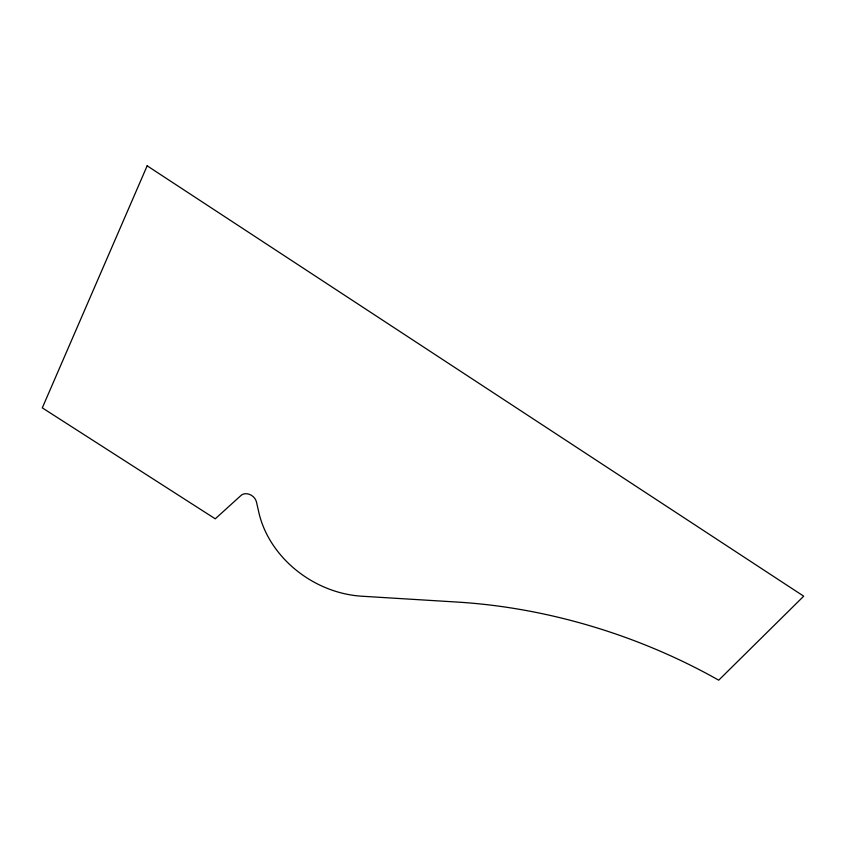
<?xml version="1.0" encoding="UTF-8"?>
<svg xmlns="http://www.w3.org/2000/svg" width="846" height="846" viewBox="0 0 846 846"><rect width="100%" height="100%" fill="white"/><g stroke="black" fill="none" stroke-linecap="round" stroke-linejoin="round"><path stroke-width="1.27" d="M147.162 165.816L42.3 407.867L215.254 518.82L240.38 496.031A9.539 7.646 36.6 0 1 249.454 494.36A9.539 7.646 36.6 0 1 256.475 502.038L258.834 512.433A99.87 82.707 31.4 0 0 361.845 596.219L457.221 602.066A423.994 286.466 19.1 0 1 718.709 680.184L803.7 596.197L147.162 165.816"/></g></svg>
